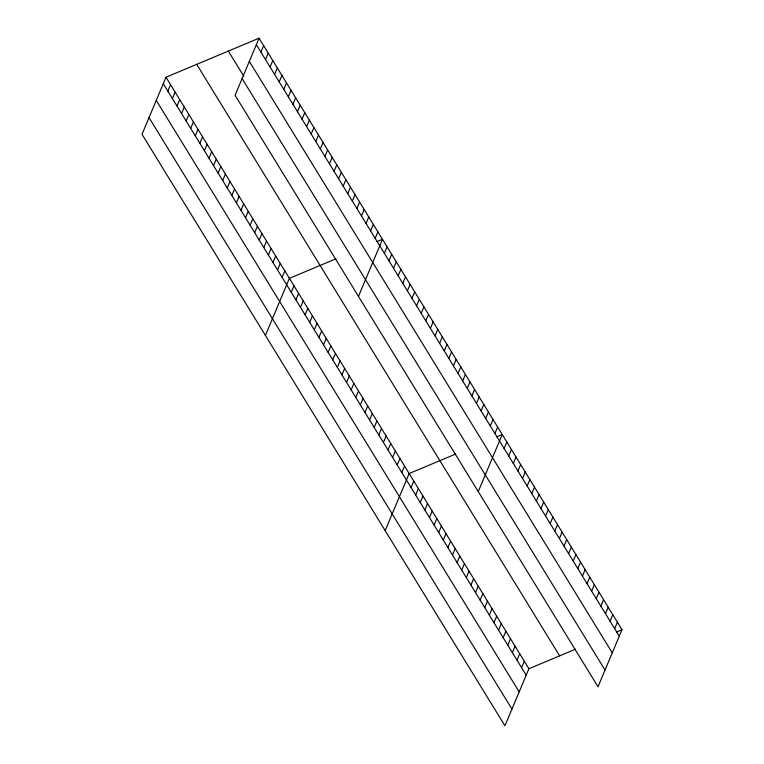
<?xml version="1.0" encoding="UTF-8"?>
<svg xmlns="http://www.w3.org/2000/svg" width="764" height="764" viewBox="0 0 764 764"><rect width="100%" height="100%" fill="white"/><g stroke="black" fill="none" stroke-linecap="round" stroke-linejoin="round"><path stroke-width="1.15" d="M259.072 38.2L235.083 95.271L598.002 686.769L621.991 629.698L259.072 38.2L165.998 77.231L142.008 134.302L504.928 725.8L528.917 668.729L575.454 649.219M167.851 91.145L170.563 84.68M172.416 98.585L175.137 92.129M176.99 106.034L179.702 99.578M181.555 113.483L184.277 107.027M186.13 120.932L188.842 114.476M190.694 128.381L193.416 121.925M195.269 135.83L197.981 129.374M199.843 143.279L202.555 136.823M204.408 150.728L207.13 144.272M208.983 158.177L211.695 151.711M260.925 52.114L263.637 45.649M213.548 165.626L216.269 159.16M265.5 59.563L268.212 53.098M218.122 173.075L220.834 166.609M270.064 67.003L272.786 60.547M222.687 180.524L225.409 174.058M274.639 74.452L277.351 67.996M227.261 187.973L229.974 181.507M279.204 81.901L281.926 75.445M231.826 195.422L234.548 188.956M283.778 89.35L286.49 82.894M236.401 202.871L239.113 196.405M288.343 96.799L291.065 90.343M240.975 210.32L243.687 203.854M292.918 104.248L295.63 97.792M245.54 217.769L248.252 211.303M297.483 111.697L300.204 105.241M250.114 225.218L252.827 218.752M302.057 119.146L304.769 112.69M254.679 232.667L257.401 226.201M306.631 126.595L309.344 120.129M259.254 240.116L261.966 233.65M311.196 134.044L313.909 127.578M263.819 247.565L266.541 241.099M315.771 141.493L318.483 135.027M268.393 255.004L271.105 248.548M320.336 148.942L323.057 142.476M272.958 262.453L275.68 255.997M324.91 156.391L327.622 149.925M277.533 269.902L280.245 263.446M329.475 163.84L332.197 157.374M282.097 277.351L284.819 270.895M334.049 171.289L336.762 164.823M265.404 335.406L289.384 278.344L335.931 258.824M338.614 178.738L341.336 172.272M291.275 292.306L293.997 285.851M343.189 186.187L345.901 179.721M295.888 299.822L298.6 293.357M347.754 193.636L350.475 187.17M300.491 307.329L303.203 300.863M352.328 201.085L355.04 194.619M305.094 314.835L307.816 308.369M356.903 208.534L359.615 202.068M309.707 322.341L312.419 315.876M361.467 215.983L364.189 209.517M314.31 329.847L317.022 323.382M366.042 223.422L368.754 216.966M318.913 337.354L321.634 330.898M370.607 230.871L373.329 224.415M323.525 344.86L326.238 338.404M375.181 238.32L377.893 231.864M328.128 352.366L330.841 345.911M358.478 296.375L382.468 239.313L376.977 241.615M332.732 359.882L335.453 353.417M384.359 253.276L387.071 246.82M337.344 367.388L340.056 360.923M388.962 260.791L391.674 254.326M341.947 374.895L344.659 368.429M393.565 268.298L396.287 261.832M346.55 382.401L349.272 375.936M398.178 275.804L400.89 269.339M351.163 389.907L353.875 383.452M402.781 283.31L405.493 276.845M355.766 397.414L358.478 390.958M407.384 290.817L410.106 284.361M360.369 404.92L363.091 398.464M411.997 298.323L414.709 291.867M364.982 412.436L367.694 405.971M416.6 305.829L419.312 299.373M369.585 419.942L372.297 413.477M421.203 313.345L423.924 306.88M374.188 427.448L376.91 420.983M425.815 320.851L428.528 314.386M378.801 434.955L381.513 428.489M430.418 328.358L433.131 321.892M383.404 442.461L386.126 435.996M435.022 335.864L437.743 329.399M388.007 449.967L390.729 443.512M439.634 343.37L442.346 336.905M392.62 457.474L395.332 451.018M444.237 350.877L446.95 344.421M397.223 464.98L399.944 458.524M448.84 358.383L451.562 351.927M401.826 472.496L404.548 466.03M453.453 365.889L456.165 359.433M385.161 530.608L409.151 473.537L455.688 454.026M458.056 373.405L460.768 366.94M411.042 487.508L413.763 481.043M462.659 380.911L465.381 374.446M415.645 495.015L418.366 488.549M467.272 388.418L469.984 381.952M420.257 502.521L422.969 496.056M471.875 395.924L474.587 389.459M424.86 510.027L427.582 503.571M476.478 403.43L479.2 396.965M429.463 517.534L432.185 511.078M481.091 410.936L483.803 404.481M434.076 525.04L436.788 518.584M485.694 418.443L488.406 411.987M438.679 532.556L441.401 526.09M490.297 425.949L493.019 419.493M443.282 540.062L446.004 533.597M494.91 433.465L497.622 427M447.895 547.568L450.607 541.103M478.245 491.577L502.234 434.506L496.743 436.807M452.498 555.075L455.22 548.609M504.116 448.478L506.838 442.012M457.111 562.581L459.823 556.116M508.728 455.984L511.441 449.518M461.714 570.087L464.426 563.631M513.332 463.49L516.053 457.025M466.317 577.594L469.039 571.138M517.935 470.996L520.656 464.541M470.93 585.1L473.642 578.644M522.547 478.503L525.26 472.047M475.533 592.616L478.245 586.15M527.15 486.009L529.872 479.553M480.136 600.122L482.858 593.657M531.754 493.525L534.475 487.06M484.748 607.628L487.461 601.163M536.366 501.031L539.078 494.566M489.352 615.135L492.064 608.669M540.969 508.537L543.691 502.072M493.955 622.641L496.676 616.185M545.572 516.044L548.294 509.578M498.567 630.147L501.279 623.691M550.185 523.55L552.897 517.094M503.17 637.654L505.883 631.198M554.788 531.056L557.51 524.601M507.774 645.169L510.495 638.704M559.391 538.563L562.113 532.107M512.386 652.676L515.098 646.21M564.004 546.079L566.716 539.613M516.989 660.182L519.701 653.717M568.607 553.585L571.329 547.119M521.592 667.688L524.314 661.223M573.21 561.091L575.932 554.626M577.823 568.597L580.535 562.132M582.426 576.104L585.148 569.638M587.038 583.61L589.751 577.154M591.642 591.116L594.354 584.661M596.245 598.623L598.966 592.167M600.857 606.139L603.57 599.673M605.46 613.645L608.173 607.179M610.064 621.151L612.785 614.686M614.676 628.657L617.388 622.192M616.51 632L621.991 629.698M256.351 44.665L619.279 636.164M249.331 61.359L612.26 652.867M228.36 51.083L243.783 76.219M242.102 78.568L605.021 670.066M196.711 64.348L559.63 655.856M165.998 77.231L528.917 668.729M163.276 83.696L526.205 675.195M156.257 100.39L519.186 691.897M149.028 117.599L511.947 709.097"/></g></svg>
